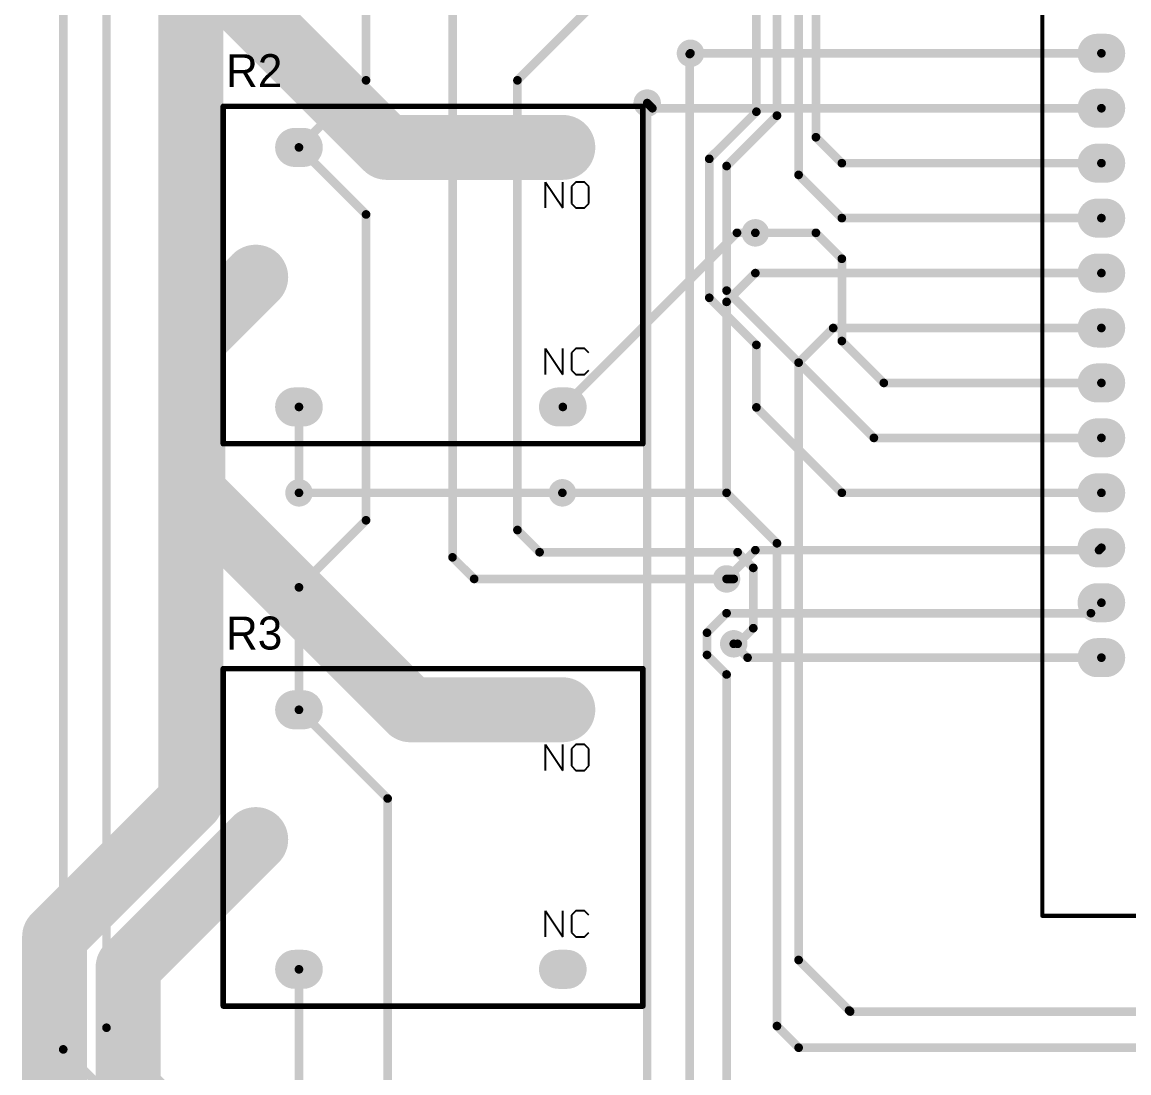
# Model space of a CAD drawing. Header units: millimetres. Extents: x 1.1 to 12.7, y 1.1 to 8.9.
# Drawn here: x 1.122 to 3.137, y 3.679 to 5.591 of the extents above; entities that cross this region are included whole.
import ezdxf

# ---------------------------------------------------------------- set-up
doc = ezdxf.new("R2010")
doc.units = ezdxf.units.MM
doc.header["$MEASUREMENT"] = 0
for name, color, linetype in [('BottomLayer', 5, 'Continuous'), ('BottomSolder', 6, 'Continuous'), ('MultiLayer', 9, 'Continuous'), ('PadHoleLayer', 156, 'Continuous'), ('TopLayer', 1, 'Continuous'), ('TopOverlay', 2, 'Continuous'), ('TopSolder', 216, 'Continuous'), ('ViaHoleLayer', 16, 'Continuous')]:
    doc.layers.add(name, color=color, linetype=linetype)

# ---------------------------------------------------------------- blocks, each defined once
blk = doc.blocks.new('RELAYARP03F_26')
at = {"layer": 'BottomLayer', "const_width": 0.063}
for points in [[(-0.2323, 0.2362), (-0.248, 0.2362)], [(0.248, 0.2362), (0.2323, 0.2362)], [(-0.311, 0), (-0.3268, 0)], [(-0.2323, -0.2362), (-0.248, -0.2362)], [(0.248, -0.2362), (0.2323, -0.2362)]]:
    blk.add_lwpolyline(points, dxfattribs=at)
at = {"layer": 'BottomLayer', "const_width": 0.0315}
for points in [[(-0.2638, 0.2362, 1), (-0.2323, 0.2362, 1)], [(-0.248, 0.2362, 1), (-0.2165, 0.2362, 1)], [(0.2165, 0.2362, 1), (0.248, 0.2362, 1)], [(0.2323, 0.2362, 1), (0.2638, 0.2362, 1)], [(-0.3425, 0, 1), (-0.311, 0, 1)], [(-0.3268, 0, 1), (-0.2953, 0, 1)], [(-0.2638, -0.2362, 1), (-0.2323, -0.2362, 1)], [(-0.248, -0.2362, 1), (-0.2165, -0.2362, 1)], [(0.2165, -0.2362, 1), (0.248, -0.2362, 1)], [(0.2323, -0.2362, 1), (0.2638, -0.2362, 1)]]:
    blk.add_lwpolyline(points, format="xyb", close=True, dxfattribs=at)
at = {"layer": 'BottomSolder', "const_width": 0.071}
for points in [[(-0.2323, 0.2362), (-0.248, 0.2362)], [(0.248, 0.2362), (0.2323, 0.2362)], [(-0.311, 0), (-0.3268, 0)], [(-0.2323, -0.2362), (-0.248, -0.2362)], [(0.248, -0.2362), (0.2323, -0.2362)]]:
    blk.add_lwpolyline(points, dxfattribs=at)
at = {"layer": 'BottomSolder', "const_width": 0.0355}
for points in [[(-0.2658, 0.2362, 1), (-0.2303, 0.2362, 1)], [(-0.25, 0.2362, 1), (-0.2145, 0.2362, 1)], [(0.2145, 0.2362, 1), (0.25, 0.2362, 1)], [(0.2303, 0.2362, 1), (0.2658, 0.2362, 1)], [(-0.3445, 0, 1), (-0.309, 0, 1)], [(-0.3288, 0, 1), (-0.2933, 0, 1)], [(-0.2658, -0.2362, 1), (-0.2303, -0.2362, 1)], [(-0.25, -0.2362, 1), (-0.2145, -0.2362, 1)], [(0.2145, -0.2362, 1), (0.25, -0.2362, 1)], [(0.2303, -0.2362, 1), (0.2658, -0.2362, 1)]]:
    blk.add_lwpolyline(points, format="xyb", close=True, dxfattribs=at)
at = {"layer": 'MultiLayer', "const_width": 0.063}
for points in [[(-0.2323, 0.2362), (-0.248, 0.2362)], [(0.248, 0.2362), (0.2323, 0.2362)], [(-0.311, 0), (-0.3268, 0)], [(-0.2323, -0.2362), (-0.248, -0.2362)], [(0.248, -0.2362), (0.2323, -0.2362)]]:
    blk.add_lwpolyline(points, dxfattribs=at)
at = {"layer": 'MultiLayer', "const_width": 0.0315}
for points in [[(-0.2638, 0.2362, 1), (-0.2323, 0.2362, 1)], [(-0.248, 0.2362, 1), (-0.2165, 0.2362, 1)], [(0.2165, 0.2362, 1), (0.248, 0.2362, 1)], [(0.2323, 0.2362, 1), (0.2638, 0.2362, 1)], [(-0.3425, 0, 1), (-0.311, 0, 1)], [(-0.3268, 0, 1), (-0.2953, 0, 1)], [(-0.2638, -0.2362, 1), (-0.2323, -0.2362, 1)], [(-0.248, -0.2362, 1), (-0.2165, -0.2362, 1)], [(0.2165, -0.2362, 1), (0.248, -0.2362, 1)], [(0.2323, -0.2362, 1), (0.2638, -0.2362, 1)]]:
    blk.add_lwpolyline(points, format="xyb", close=True, dxfattribs=at)
at = {"layer": 'PadHoleLayer', "const_width": 0.0295}
for points in [[(-0.2549, 0.2362, 1), (-0.2254, 0.2362, 1)], [(0.2254, 0.2362, 1), (0.2549, 0.2362, 1)], [(-0.3337, 0, 1), (-0.3041, 0, 1)], [(-0.2549, -0.2362, 1), (-0.2254, -0.2362, 1)], [(0.2254, -0.2362, 1), (0.2549, -0.2362, 1)]]:
    blk.add_lwpolyline(points, format="xyb", close=True, dxfattribs=at)
at = {"layer": 'TopLayer', "const_width": 0.063}
for points in [[(-0.2323, 0.2362), (-0.248, 0.2362)], [(0.248, 0.2362), (0.2323, 0.2362)], [(-0.311, 0), (-0.3268, 0)], [(-0.2323, -0.2362), (-0.248, -0.2362)], [(0.248, -0.2362), (0.2323, -0.2362)]]:
    blk.add_lwpolyline(points, dxfattribs=at)
at = {"layer": 'TopLayer', "const_width": 0.0315}
for points in [[(-0.2638, 0.2362, 1), (-0.2323, 0.2362, 1)], [(-0.248, 0.2362, 1), (-0.2165, 0.2362, 1)], [(0.2165, 0.2362, 1), (0.248, 0.2362, 1)], [(0.2323, 0.2362, 1), (0.2638, 0.2362, 1)], [(-0.3425, 0, 1), (-0.311, 0, 1)], [(-0.3268, 0, 1), (-0.2953, 0, 1)], [(-0.2638, -0.2362, 1), (-0.2323, -0.2362, 1)], [(-0.248, -0.2362, 1), (-0.2165, -0.2362, 1)], [(0.2165, -0.2362, 1), (0.248, -0.2362, 1)], [(0.2323, -0.2362, 1), (0.2638, -0.2362, 1)]]:
    blk.add_lwpolyline(points, format="xyb", close=True, dxfattribs=at)
at = {"layer": 'TopOverlay'}
for p, q in [((0.2087, 0.126), (0.2087, 0.1732)), ((0.2087, 0.1732), (0.2401, 0.126)), ((0.2401, 0.126), (0.2401, 0.1732)), ((0.2638, 0.1732), (0.2559, 0.1653)), ((0.2559, 0.1653), (0.2559, 0.1339)), ((0.2795, 0.1732), (0.2638, 0.1732)), ((0.2874, 0.1653), (0.2795, 0.1732)), ((0.2874, 0.1339), (0.2874, 0.1653)), ((0.2559, 0.1339), (0.2638, 0.126)), ((0.2638, 0.126), (0.2795, 0.126)), ((0.2795, 0.126), (0.2874, 0.1339)), ((0.2087, -0.1772), (0.2087, -0.1299)), ((0.2087, -0.1299), (0.2401, -0.1772)), ((0.2401, -0.1772), (0.2401, -0.1299)), ((0.2638, -0.1299), (0.2559, -0.1378)), ((0.2559, -0.1378), (0.2559, -0.1693)), ((0.2795, -0.1299), (0.2638, -0.1299)), ((0.2874, -0.1378), (0.2795, -0.1299)), ((0.2559, -0.1693), (0.2638, -0.1772)), ((0.2638, -0.1772), (0.2795, -0.1772)), ((0.2795, -0.1772), (0.2874, -0.1693))]:
    blk.add_line(p, q, dxfattribs=at)
at = {"layer": 'TopOverlay', "const_width": 0.01}
for points in [[(-0.378, -0.3031), (-0.378, 0.311)], [(-0.378, 0.311), (0.3858, 0.311)], [(0.3858, -0.3031), (0.3858, 0.311)], [(-0.378, -0.3031), (0.3858, -0.3031)]]:
    blk.add_lwpolyline(points, dxfattribs=at)
at = {"layer": 'TopOverlay', "const_width": 0.005}
for points in [[(-0.3805, 0.311, 1), (-0.3755, 0.311, 1)], [(-0.3805, 0.311, 1), (-0.3755, 0.311, 1)], [(0.3833, 0.311, 1), (0.3883, 0.311, 1)], [(0.3833, 0.311, 1), (0.3883, 0.311, 1)], [(-0.3805, -0.3031, 1), (-0.3755, -0.3031, 1)], [(-0.3805, -0.3031, 1), (-0.3755, -0.3031, 1)], [(0.3833, -0.3031, 1), (0.3883, -0.3031, 1)], [(0.3833, -0.3031, 1), (0.3883, -0.3031, 1)]]:
    blk.add_lwpolyline(points, format="xyb", close=True, dxfattribs=at)
at = {"layer": 'TopSolder', "const_width": 0.071}
for points in [[(-0.2323, 0.2362), (-0.248, 0.2362)], [(0.248, 0.2362), (0.2323, 0.2362)], [(-0.311, 0), (-0.3268, 0)], [(-0.2323, -0.2362), (-0.248, -0.2362)], [(0.248, -0.2362), (0.2323, -0.2362)]]:
    blk.add_lwpolyline(points, dxfattribs=at)
at = {"layer": 'TopSolder', "const_width": 0.0355}
for points in [[(-0.2658, 0.2362, 1), (-0.2303, 0.2362, 1)], [(-0.25, 0.2362, 1), (-0.2145, 0.2362, 1)], [(0.2145, 0.2362, 1), (0.25, 0.2362, 1)], [(0.2303, 0.2362, 1), (0.2658, 0.2362, 1)], [(-0.3445, 0, 1), (-0.309, 0, 1)], [(-0.3288, 0, 1), (-0.2933, 0, 1)], [(-0.2658, -0.2362, 1), (-0.2303, -0.2362, 1)], [(-0.25, -0.2362, 1), (-0.2145, -0.2362, 1)], [(0.2145, -0.2362, 1), (0.25, -0.2362, 1)], [(0.2303, -0.2362, 1), (0.2658, -0.2362, 1)]]:
    blk.add_lwpolyline(points, format="xyb", close=True, dxfattribs=at)
blk = doc.blocks.new('RELAYARP03F_27')
at = {"layer": 'BottomLayer', "const_width": 0.063}
for points in [[(-0.2323, 0.2362), (-0.248, 0.2362)], [(0.248, 0.2362), (0.2323, 0.2362)], [(-0.311, 0), (-0.3268, 0)], [(-0.2323, -0.2362), (-0.248, -0.2362)], [(0.248, -0.2362), (0.2323, -0.2362)]]:
    blk.add_lwpolyline(points, dxfattribs=at)
at = {"layer": 'BottomLayer', "const_width": 0.0315}
for points in [[(-0.2638, 0.2362, 1), (-0.2323, 0.2362, 1)], [(-0.248, 0.2362, 1), (-0.2165, 0.2362, 1)], [(0.2165, 0.2362, 1), (0.248, 0.2362, 1)], [(0.2323, 0.2362, 1), (0.2638, 0.2362, 1)], [(-0.3425, 0, 1), (-0.311, 0, 1)], [(-0.3268, 0, 1), (-0.2953, 0, 1)], [(-0.2638, -0.2362, 1), (-0.2323, -0.2362, 1)], [(-0.248, -0.2362, 1), (-0.2165, -0.2362, 1)], [(0.2165, -0.2362, 1), (0.248, -0.2362, 1)], [(0.2323, -0.2362, 1), (0.2638, -0.2362, 1)]]:
    blk.add_lwpolyline(points, format="xyb", close=True, dxfattribs=at)
at = {"layer": 'BottomSolder', "const_width": 0.071}
for points in [[(-0.2323, 0.2362), (-0.248, 0.2362)], [(0.248, 0.2362), (0.2323, 0.2362)], [(-0.311, 0), (-0.3268, 0)], [(-0.2323, -0.2362), (-0.248, -0.2362)], [(0.248, -0.2362), (0.2323, -0.2362)]]:
    blk.add_lwpolyline(points, dxfattribs=at)
at = {"layer": 'BottomSolder', "const_width": 0.0355}
for points in [[(-0.2658, 0.2362, 1), (-0.2303, 0.2362, 1)], [(-0.25, 0.2362, 1), (-0.2145, 0.2362, 1)], [(0.2145, 0.2362, 1), (0.25, 0.2362, 1)], [(0.2303, 0.2362, 1), (0.2658, 0.2362, 1)], [(-0.3445, 0, 1), (-0.309, 0, 1)], [(-0.3288, 0, 1), (-0.2933, 0, 1)], [(-0.2658, -0.2362, 1), (-0.2303, -0.2362, 1)], [(-0.25, -0.2362, 1), (-0.2145, -0.2362, 1)], [(0.2145, -0.2362, 1), (0.25, -0.2362, 1)], [(0.2303, -0.2362, 1), (0.2658, -0.2362, 1)]]:
    blk.add_lwpolyline(points, format="xyb", close=True, dxfattribs=at)
at = {"layer": 'MultiLayer', "const_width": 0.063}
for points in [[(-0.2323, 0.2362), (-0.248, 0.2362)], [(0.248, 0.2362), (0.2323, 0.2362)], [(-0.311, 0), (-0.3268, 0)], [(-0.2323, -0.2362), (-0.248, -0.2362)], [(0.248, -0.2362), (0.2323, -0.2362)]]:
    blk.add_lwpolyline(points, dxfattribs=at)
at = {"layer": 'MultiLayer', "const_width": 0.0315}
for points in [[(-0.2638, 0.2362, 1), (-0.2323, 0.2362, 1)], [(-0.248, 0.2362, 1), (-0.2165, 0.2362, 1)], [(0.2165, 0.2362, 1), (0.248, 0.2362, 1)], [(0.2323, 0.2362, 1), (0.2638, 0.2362, 1)], [(-0.3425, 0, 1), (-0.311, 0, 1)], [(-0.3268, 0, 1), (-0.2953, 0, 1)], [(-0.2638, -0.2362, 1), (-0.2323, -0.2362, 1)], [(-0.248, -0.2362, 1), (-0.2165, -0.2362, 1)], [(0.2165, -0.2362, 1), (0.248, -0.2362, 1)], [(0.2323, -0.2362, 1), (0.2638, -0.2362, 1)]]:
    blk.add_lwpolyline(points, format="xyb", close=True, dxfattribs=at)
at = {"layer": 'PadHoleLayer', "const_width": 0.0295}
for points in [[(-0.2549, 0.2362, 1), (-0.2254, 0.2362, 1)], [(0.2254, 0.2362, 1), (0.2549, 0.2362, 1)], [(-0.3337, 0, 1), (-0.3041, 0, 1)], [(-0.2549, -0.2362, 1), (-0.2254, -0.2362, 1)], [(0.2254, -0.2362, 1), (0.2549, -0.2362, 1)]]:
    blk.add_lwpolyline(points, format="xyb", close=True, dxfattribs=at)
at = {"layer": 'TopLayer', "const_width": 0.063}
for points in [[(-0.2323, 0.2362), (-0.248, 0.2362)], [(0.248, 0.2362), (0.2323, 0.2362)], [(-0.311, 0), (-0.3268, 0)], [(-0.2323, -0.2362), (-0.248, -0.2362)], [(0.248, -0.2362), (0.2323, -0.2362)]]:
    blk.add_lwpolyline(points, dxfattribs=at)
at = {"layer": 'TopLayer', "const_width": 0.0315}
for points in [[(-0.2638, 0.2362, 1), (-0.2323, 0.2362, 1)], [(-0.248, 0.2362, 1), (-0.2165, 0.2362, 1)], [(0.2165, 0.2362, 1), (0.248, 0.2362, 1)], [(0.2323, 0.2362, 1), (0.2638, 0.2362, 1)], [(-0.3425, 0, 1), (-0.311, 0, 1)], [(-0.3268, 0, 1), (-0.2953, 0, 1)], [(-0.2638, -0.2362, 1), (-0.2323, -0.2362, 1)], [(-0.248, -0.2362, 1), (-0.2165, -0.2362, 1)], [(0.2165, -0.2362, 1), (0.248, -0.2362, 1)], [(0.2323, -0.2362, 1), (0.2638, -0.2362, 1)]]:
    blk.add_lwpolyline(points, format="xyb", close=True, dxfattribs=at)
at = {"layer": 'TopOverlay'}
for p, q in [((0.2087, 0.126), (0.2087, 0.1732)), ((0.2087, 0.1732), (0.2401, 0.126)), ((0.2401, 0.126), (0.2401, 0.1732)), ((0.2638, 0.1732), (0.2559, 0.1653)), ((0.2559, 0.1653), (0.2559, 0.1339)), ((0.2795, 0.1732), (0.2638, 0.1732)), ((0.2874, 0.1653), (0.2795, 0.1732)), ((0.2874, 0.1339), (0.2874, 0.1653)), ((0.2559, 0.1339), (0.2638, 0.126)), ((0.2638, 0.126), (0.2795, 0.126)), ((0.2795, 0.126), (0.2874, 0.1339)), ((0.2087, -0.1772), (0.2087, -0.1299)), ((0.2087, -0.1299), (0.2401, -0.1772)), ((0.2401, -0.1772), (0.2401, -0.1299)), ((0.2638, -0.1299), (0.2559, -0.1378)), ((0.2559, -0.1378), (0.2559, -0.1693)), ((0.2795, -0.1299), (0.2638, -0.1299)), ((0.2874, -0.1378), (0.2795, -0.1299)), ((0.2559, -0.1693), (0.2638, -0.1772)), ((0.2638, -0.1772), (0.2795, -0.1772)), ((0.2795, -0.1772), (0.2874, -0.1693))]:
    blk.add_line(p, q, dxfattribs=at)
at = {"layer": 'TopOverlay', "const_width": 0.01}
for points in [[(-0.378, -0.3031), (-0.378, 0.311)], [(-0.378, 0.311), (0.3858, 0.311)], [(0.3858, -0.3031), (0.3858, 0.311)], [(-0.378, -0.3031), (0.3858, -0.3031)]]:
    blk.add_lwpolyline(points, dxfattribs=at)
at = {"layer": 'TopOverlay', "const_width": 0.005}
for points in [[(-0.3805, 0.311, 1), (-0.3755, 0.311, 1)], [(-0.3805, 0.311, 1), (-0.3755, 0.311, 1)], [(0.3833, 0.311, 1), (0.3883, 0.311, 1)], [(0.3833, 0.311, 1), (0.3883, 0.311, 1)], [(-0.3805, -0.3031, 1), (-0.3755, -0.3031, 1)], [(-0.3805, -0.3031, 1), (-0.3755, -0.3031, 1)], [(0.3833, -0.3031, 1), (0.3883, -0.3031, 1)], [(0.3833, -0.3031, 1), (0.3883, -0.3031, 1)]]:
    blk.add_lwpolyline(points, format="xyb", close=True, dxfattribs=at)
at = {"layer": 'TopSolder', "const_width": 0.071}
for points in [[(-0.2323, 0.2362), (-0.248, 0.2362)], [(0.248, 0.2362), (0.2323, 0.2362)], [(-0.311, 0), (-0.3268, 0)], [(-0.2323, -0.2362), (-0.248, -0.2362)], [(0.248, -0.2362), (0.2323, -0.2362)]]:
    blk.add_lwpolyline(points, dxfattribs=at)
at = {"layer": 'TopSolder', "const_width": 0.0355}
for points in [[(-0.2658, 0.2362, 1), (-0.2303, 0.2362, 1)], [(-0.25, 0.2362, 1), (-0.2145, 0.2362, 1)], [(0.2145, 0.2362, 1), (0.25, 0.2362, 1)], [(0.2303, 0.2362, 1), (0.2658, 0.2362, 1)], [(-0.3445, 0, 1), (-0.309, 0, 1)], [(-0.3288, 0, 1), (-0.2933, 0, 1)], [(-0.2658, -0.2362, 1), (-0.2303, -0.2362, 1)], [(-0.25, -0.2362, 1), (-0.2145, -0.2362, 1)], [(0.2145, -0.2362, 1), (0.25, -0.2362, 1)], [(0.2303, -0.2362, 1), (0.2658, -0.2362, 1)]]:
    blk.add_lwpolyline(points, format="xyb", close=True, dxfattribs=at)
blk = doc.blocks.new('IDC34_34')
at = {"layer": 'BottomLayer', "const_width": 0.063}
for points in [[(-0.0421, 0.3), (-0.0579, 0.3)], [(-0.0421, 0.2), (-0.0579, 0.2)], [(-0.0421, 0.1), (-0.0579, 0.1)], [(-0.0421, 0), (-0.0579, 0)], [(-0.0421, -0.1), (-0.0579, -0.1)], [(-0.0421, -0.2), (-0.0579, -0.2)], [(-0.0421, -0.3), (-0.0579, -0.3)], [(-0.0421, -0.4), (-0.0579, -0.4)], [(-0.0421, -0.5), (-0.0579, -0.5)], [(-0.0421, -0.6), (-0.0579, -0.6)], [(-0.0421, -0.7), (-0.0579, -0.7)], [(-0.0421, -0.8), (-0.0579, -0.8)]]:
    blk.add_lwpolyline(points, dxfattribs=at)
at = {"layer": 'BottomLayer', "const_width": 0.0315}
for points in [[(-0.0736, 0.3, 1), (-0.0421, 0.3, 1)], [(-0.0579, 0.3, 1), (-0.0264, 0.3, 1)], [(-0.0736, 0.2, 1), (-0.0421, 0.2, 1)], [(-0.0579, 0.2, 1), (-0.0264, 0.2, 1)], [(-0.0736, 0.1, 1), (-0.0421, 0.1, 1)], [(-0.0579, 0.1, 1), (-0.0264, 0.1, 1)], [(-0.0736, 0, 1), (-0.0421, 0, 1)], [(-0.0579, 0, 1), (-0.0264, 0, 1)], [(-0.0736, -0.1, 1), (-0.0421, -0.1, 1)], [(-0.0579, -0.1, 1), (-0.0264, -0.1, 1)], [(-0.0736, -0.2, 1), (-0.0421, -0.2, 1)], [(-0.0579, -0.2, 1), (-0.0264, -0.2, 1)], [(-0.0736, -0.3, 1), (-0.0421, -0.3, 1)], [(-0.0579, -0.3, 1), (-0.0264, -0.3, 1)], [(-0.0736, -0.4, 1), (-0.0421, -0.4, 1)], [(-0.0579, -0.4, 1), (-0.0264, -0.4, 1)], [(-0.0736, -0.5, 1), (-0.0421, -0.5, 1)], [(-0.0579, -0.5, 1), (-0.0264, -0.5, 1)], [(-0.0736, -0.6, 1), (-0.0421, -0.6, 1)], [(-0.0579, -0.6, 1), (-0.0264, -0.6, 1)], [(-0.0736, -0.7, 1), (-0.0421, -0.7, 1)], [(-0.0579, -0.7, 1), (-0.0264, -0.7, 1)], [(-0.0736, -0.8, 1), (-0.0421, -0.8, 1)], [(-0.0579, -0.8, 1), (-0.0264, -0.8, 1)]]:
    blk.add_lwpolyline(points, format="xyb", close=True, dxfattribs=at)
at = {"layer": 'BottomSolder', "const_width": 0.071}
for points in [[(-0.0421, 0.3), (-0.0579, 0.3)], [(-0.0421, 0.2), (-0.0579, 0.2)], [(-0.0421, 0.1), (-0.0579, 0.1)], [(-0.0421, 0), (-0.0579, 0)], [(-0.0421, -0.1), (-0.0579, -0.1)], [(-0.0421, -0.2), (-0.0579, -0.2)], [(-0.0421, -0.3), (-0.0579, -0.3)], [(-0.0421, -0.4), (-0.0579, -0.4)], [(-0.0421, -0.5), (-0.0579, -0.5)], [(-0.0421, -0.6), (-0.0579, -0.6)], [(-0.0421, -0.7), (-0.0579, -0.7)], [(-0.0421, -0.8), (-0.0579, -0.8)]]:
    blk.add_lwpolyline(points, dxfattribs=at)
at = {"layer": 'BottomSolder', "const_width": 0.0355}
for points in [[(-0.0756, 0.3, 1), (-0.0401, 0.3, 1)], [(-0.0599, 0.3, 1), (-0.0244, 0.3, 1)], [(-0.0756, 0.2, 1), (-0.0401, 0.2, 1)], [(-0.0599, 0.2, 1), (-0.0244, 0.2, 1)], [(-0.0756, 0.1, 1), (-0.0401, 0.1, 1)], [(-0.0599, 0.1, 1), (-0.0244, 0.1, 1)], [(-0.0756, 0, 1), (-0.0401, 0, 1)], [(-0.0599, 0, 1), (-0.0244, 0, 1)], [(-0.0756, -0.1, 1), (-0.0401, -0.1, 1)], [(-0.0599, -0.1, 1), (-0.0244, -0.1, 1)], [(-0.0756, -0.2, 1), (-0.0401, -0.2, 1)], [(-0.0599, -0.2, 1), (-0.0244, -0.2, 1)], [(-0.0756, -0.3, 1), (-0.0401, -0.3, 1)], [(-0.0599, -0.3, 1), (-0.0244, -0.3, 1)], [(-0.0756, -0.4, 1), (-0.0401, -0.4, 1)], [(-0.0599, -0.4, 1), (-0.0244, -0.4, 1)], [(-0.0756, -0.5, 1), (-0.0401, -0.5, 1)], [(-0.0599, -0.5, 1), (-0.0244, -0.5, 1)], [(-0.0756, -0.6, 1), (-0.0401, -0.6, 1)], [(-0.0599, -0.6, 1), (-0.0244, -0.6, 1)], [(-0.0756, -0.7, 1), (-0.0401, -0.7, 1)], [(-0.0599, -0.7, 1), (-0.0244, -0.7, 1)], [(-0.0756, -0.8, 1), (-0.0401, -0.8, 1)], [(-0.0599, -0.8, 1), (-0.0244, -0.8, 1)]]:
    blk.add_lwpolyline(points, format="xyb", close=True, dxfattribs=at)
at = {"layer": 'MultiLayer', "const_width": 0.063}
for points in [[(-0.0421, 0.3), (-0.0579, 0.3)], [(-0.0421, 0.2), (-0.0579, 0.2)], [(-0.0421, 0.1), (-0.0579, 0.1)], [(-0.0421, 0), (-0.0579, 0)], [(-0.0421, -0.1), (-0.0579, -0.1)], [(-0.0421, -0.2), (-0.0579, -0.2)], [(-0.0421, -0.3), (-0.0579, -0.3)], [(-0.0421, -0.4), (-0.0579, -0.4)], [(-0.0421, -0.5), (-0.0579, -0.5)], [(-0.0421, -0.6), (-0.0579, -0.6)], [(-0.0421, -0.7), (-0.0579, -0.7)], [(-0.0421, -0.8), (-0.0579, -0.8)]]:
    blk.add_lwpolyline(points, dxfattribs=at)
at = {"layer": 'MultiLayer', "const_width": 0.0315}
for points in [[(-0.0736, 0.3, 1), (-0.0421, 0.3, 1)], [(-0.0579, 0.3, 1), (-0.0264, 0.3, 1)], [(-0.0736, 0.2, 1), (-0.0421, 0.2, 1)], [(-0.0579, 0.2, 1), (-0.0264, 0.2, 1)], [(-0.0736, 0.1, 1), (-0.0421, 0.1, 1)], [(-0.0579, 0.1, 1), (-0.0264, 0.1, 1)], [(-0.0736, 0, 1), (-0.0421, 0, 1)], [(-0.0579, 0, 1), (-0.0264, 0, 1)], [(-0.0736, -0.1, 1), (-0.0421, -0.1, 1)], [(-0.0579, -0.1, 1), (-0.0264, -0.1, 1)], [(-0.0736, -0.2, 1), (-0.0421, -0.2, 1)], [(-0.0579, -0.2, 1), (-0.0264, -0.2, 1)], [(-0.0736, -0.3, 1), (-0.0421, -0.3, 1)], [(-0.0579, -0.3, 1), (-0.0264, -0.3, 1)], [(-0.0736, -0.4, 1), (-0.0421, -0.4, 1)], [(-0.0579, -0.4, 1), (-0.0264, -0.4, 1)], [(-0.0736, -0.5, 1), (-0.0421, -0.5, 1)], [(-0.0579, -0.5, 1), (-0.0264, -0.5, 1)], [(-0.0736, -0.6, 1), (-0.0421, -0.6, 1)], [(-0.0579, -0.6, 1), (-0.0264, -0.6, 1)], [(-0.0736, -0.7, 1), (-0.0421, -0.7, 1)], [(-0.0579, -0.7, 1), (-0.0264, -0.7, 1)], [(-0.0736, -0.8, 1), (-0.0421, -0.8, 1)], [(-0.0579, -0.8, 1), (-0.0264, -0.8, 1)]]:
    blk.add_lwpolyline(points, format="xyb", close=True, dxfattribs=at)
at = {"layer": 'PadHoleLayer', "const_width": 0.0138}
for points in [[(-0.0569, 0.3, 1), (-0.0431, 0.3, 1)], [(-0.0569, 0.2, 1), (-0.0431, 0.2, 1)], [(-0.0569, 0.1, 1), (-0.0431, 0.1, 1)], [(-0.0569, 0, 1), (-0.0431, 0, 1)], [(-0.0569, -0.1, 1), (-0.0431, -0.1, 1)], [(-0.0569, -0.2, 1), (-0.0431, -0.2, 1)], [(-0.0569, -0.3, 1), (-0.0431, -0.3, 1)], [(-0.0569, -0.4, 1), (-0.0431, -0.4, 1)], [(-0.0569, -0.5, 1), (-0.0431, -0.5, 1)], [(-0.0569, -0.6, 1), (-0.0431, -0.6, 1)], [(-0.0569, -0.7, 1), (-0.0431, -0.7, 1)], [(-0.0569, -0.8, 1), (-0.0431, -0.8, 1)]]:
    blk.add_lwpolyline(points, format="xyb", close=True, dxfattribs=at)
at = {"layer": 'TopLayer', "const_width": 0.063}
for points in [[(-0.0421, 0.3), (-0.0579, 0.3)], [(-0.0421, 0.2), (-0.0579, 0.2)], [(-0.0421, 0.1), (-0.0579, 0.1)], [(-0.0421, 0), (-0.0579, 0)], [(-0.0421, -0.1), (-0.0579, -0.1)], [(-0.0421, -0.2), (-0.0579, -0.2)], [(-0.0421, -0.3), (-0.0579, -0.3)], [(-0.0421, -0.4), (-0.0579, -0.4)], [(-0.0421, -0.5), (-0.0579, -0.5)], [(-0.0421, -0.6), (-0.0579, -0.6)], [(-0.0421, -0.7), (-0.0579, -0.7)], [(-0.0421, -0.8), (-0.0579, -0.8)]]:
    blk.add_lwpolyline(points, dxfattribs=at)
at = {"layer": 'TopLayer', "const_width": 0.0315}
for points in [[(-0.0736, 0.3, 1), (-0.0421, 0.3, 1)], [(-0.0579, 0.3, 1), (-0.0264, 0.3, 1)], [(-0.0736, 0.2, 1), (-0.0421, 0.2, 1)], [(-0.0579, 0.2, 1), (-0.0264, 0.2, 1)], [(-0.0736, 0.1, 1), (-0.0421, 0.1, 1)], [(-0.0579, 0.1, 1), (-0.0264, 0.1, 1)], [(-0.0736, 0, 1), (-0.0421, 0, 1)], [(-0.0579, 0, 1), (-0.0264, 0, 1)], [(-0.0736, -0.1, 1), (-0.0421, -0.1, 1)], [(-0.0579, -0.1, 1), (-0.0264, -0.1, 1)], [(-0.0736, -0.2, 1), (-0.0421, -0.2, 1)], [(-0.0579, -0.2, 1), (-0.0264, -0.2, 1)], [(-0.0736, -0.3, 1), (-0.0421, -0.3, 1)], [(-0.0579, -0.3, 1), (-0.0264, -0.3, 1)], [(-0.0736, -0.4, 1), (-0.0421, -0.4, 1)], [(-0.0579, -0.4, 1), (-0.0264, -0.4, 1)], [(-0.0736, -0.5, 1), (-0.0421, -0.5, 1)], [(-0.0579, -0.5, 1), (-0.0264, -0.5, 1)], [(-0.0736, -0.6, 1), (-0.0421, -0.6, 1)], [(-0.0579, -0.6, 1), (-0.0264, -0.6, 1)], [(-0.0736, -0.7, 1), (-0.0421, -0.7, 1)], [(-0.0579, -0.7, 1), (-0.0264, -0.7, 1)], [(-0.0736, -0.8, 1), (-0.0421, -0.8, 1)], [(-0.0579, -0.8, 1), (-0.0264, -0.8, 1)]]:
    blk.add_lwpolyline(points, format="xyb", close=True, dxfattribs=at)
at = {"layer": 'TopOverlay', "const_width": 0.00787}
for points in [[(-0.1575, 1.2697), (-0.1575, -1.2697)], [(-0.1575, -1.2697), (0.1772, -1.2697)]]:
    blk.add_lwpolyline(points, dxfattribs=at)
at = {"layer": 'TopOverlay', "const_width": 0.00394}
blk.add_lwpolyline([(-0.1594, -1.2697, 1), (-0.1555, -1.2697, 1)], format="xyb", close=True, dxfattribs=at)
blk.add_lwpolyline([(-0.1594, -1.2697, 1), (-0.1555, -1.2697, 1)], format="xyb", close=True, dxfattribs=at)
at = {"layer": 'TopSolder', "const_width": 0.071}
for points in [[(-0.0421, 0.3), (-0.0579, 0.3)], [(-0.0421, 0.2), (-0.0579, 0.2)], [(-0.0421, 0.1), (-0.0579, 0.1)], [(-0.0421, 0), (-0.0579, 0)], [(-0.0421, -0.1), (-0.0579, -0.1)], [(-0.0421, -0.2), (-0.0579, -0.2)], [(-0.0421, -0.3), (-0.0579, -0.3)], [(-0.0421, -0.4), (-0.0579, -0.4)], [(-0.0421, -0.5), (-0.0579, -0.5)], [(-0.0421, -0.6), (-0.0579, -0.6)], [(-0.0421, -0.7), (-0.0579, -0.7)], [(-0.0421, -0.8), (-0.0579, -0.8)]]:
    blk.add_lwpolyline(points, dxfattribs=at)
at = {"layer": 'TopSolder', "const_width": 0.0355}
for points in [[(-0.0756, 0.3, 1), (-0.0401, 0.3, 1)], [(-0.0599, 0.3, 1), (-0.0244, 0.3, 1)], [(-0.0756, 0.2, 1), (-0.0401, 0.2, 1)], [(-0.0599, 0.2, 1), (-0.0244, 0.2, 1)], [(-0.0756, 0.1, 1), (-0.0401, 0.1, 1)], [(-0.0599, 0.1, 1), (-0.0244, 0.1, 1)], [(-0.0756, 0, 1), (-0.0401, 0, 1)], [(-0.0599, 0, 1), (-0.0244, 0, 1)], [(-0.0756, -0.1, 1), (-0.0401, -0.1, 1)], [(-0.0599, -0.1, 1), (-0.0244, -0.1, 1)], [(-0.0756, -0.2, 1), (-0.0401, -0.2, 1)], [(-0.0599, -0.2, 1), (-0.0244, -0.2, 1)], [(-0.0756, -0.3, 1), (-0.0401, -0.3, 1)], [(-0.0599, -0.3, 1), (-0.0244, -0.3, 1)], [(-0.0756, -0.4, 1), (-0.0401, -0.4, 1)], [(-0.0599, -0.4, 1), (-0.0244, -0.4, 1)], [(-0.0756, -0.5, 1), (-0.0401, -0.5, 1)], [(-0.0599, -0.5, 1), (-0.0244, -0.5, 1)], [(-0.0756, -0.6, 1), (-0.0401, -0.6, 1)], [(-0.0599, -0.6, 1), (-0.0244, -0.6, 1)], [(-0.0756, -0.7, 1), (-0.0401, -0.7, 1)], [(-0.0599, -0.7, 1), (-0.0244, -0.7, 1)], [(-0.0756, -0.8, 1), (-0.0401, -0.8, 1)], [(-0.0599, -0.8, 1), (-0.0244, -0.8, 1)]]:
    blk.add_lwpolyline(points, format="xyb", close=True, dxfattribs=at)

msp = doc.modelspace()

# ---------------------------------------------------------------- linework, layer by layer
at = {"layer": 'BottomLayer'}
for points, const_width in [([(1.4291, 4.1745), (1.4291, 8.5147)], 0.1181), ([(1.9055, 4.617), (1.9055, 6.5777)], 0.0157), ([(1.748, 5.4852), (1.748, 6.2647)], 0.0157), ([(2.0236, 5.4852), (2.1728, 5.6344)], 0.0157), ([(2.3386, 5.5344), (3.0866, 5.5344)], 0.0157), ([(1.626, 5.3631), (1.748, 5.4852)], 0.0157), ([(2.0236, 4.6667), (2.0236, 5.4852)], 0.0157), ([(2.2598, 5.4438), (2.2693, 5.4344)], 0.0157), ([(2.2693, 5.4344), (3.0866, 5.4344)], 0.0157), ([(1.626, 5.3631), (1.748, 5.2411)], 0.0157), ([(1.748, 4.6844), (1.748, 5.2411)], 0.0157), ([(2.1063, 4.8907), (2.4232, 5.2076)], 0.0157), ([(2.4232, 5.2076), (2.4567, 5.2076)], 0.0157), ([(2.4043, 5.082), (2.4567, 5.1344)], 0.0157), ([(2.4567, 5.1344), (3.0866, 5.1344)], 0.0157), ([(2.4043, 4.7344), (2.4043, 5.082)], 0.0157), ([(2.5354, 4.9714), (2.5984, 5.0344)], 0.0157), ([(2.5984, 5.0344), (3.0866, 5.0344)], 0.0157), ([(2.5354, 3.8841), (2.5354, 4.9714)], 0.0157), ([(1.626, 4.7344), (1.626, 4.8907)], 0.0157), ([(2.1055, 4.7344), (2.4043, 4.7344)], 0.0157), ([(2.4043, 4.7344), (2.4961, 4.6426)], 0.0157), ([(1.626, 4.5623), (1.748, 4.6844)], 0.0157), ([(2.0236, 4.6667), (2.064, 4.6263)], 0.0157), ([(2.064, 4.6263), (2.4245, 4.6263)], 0.0157), ([(2.4245, 4.6263), (2.4529, 4.5978)], 0.0157), ([(2.4961, 3.7639), (2.4961, 4.6426)], 0.0157), ([(1.9055, 4.617), (1.9449, 4.5777)], 0.0157), ([(2.4529, 4.488), (2.4529, 4.5978)], 0.0157), ([(1.9449, 4.5777), (2.4043, 4.5777)], 0.0157), ([(2.4043, 4.5777), (2.4173, 4.5777)], 0.0157), ([(1.626, 4.3395), (1.626, 4.5623)], 0.0157), ([(2.4245, 4.4596), (2.4529, 4.488)], 0.0157), ([(1.626, 4.3395), (1.7874, 4.1781)], 0.0157), ([(1.1811, 3.9264), (1.4291, 4.1745)], 0.1181), ([(1.7874, 3.2785), (1.7874, 4.1781)], 0.0157), ([(1.315, 3.871), (1.5472, 4.1033)], 0.1181), ([(1.1811, 2.1955), (1.1811, 3.9264)], 0.1181), ([(1.315, 2.373), (1.315, 3.871)], 0.1181), ([(2.5354, 3.8841), (2.6293, 3.7903)], 0.0157), ([(1.626, 3.6328), (1.626, 3.8671)], 0.0157), ([(2.6273, 3.7922), (2.6293, 3.7903)], 0.0157), ([(2.6293, 3.7903), (3.7559, 3.7903)], 0.0157), ([(2.4961, 3.7639), (2.5354, 3.7245)], 0.0157), ([(2.5354, 3.7245), (3.4673, 3.7245)], 0.0157)]:
    msp.add_lwpolyline(points, dxfattribs=dict(at, const_width=const_width))
for points, const_width in [([(2.3261, 5.5344, 1), (2.3511, 5.5344, 1)], 0.025), ([(2.3346, 5.5344, 1), (2.3425, 5.5344, 1)], 0.00787), ([(3.0827, 5.5344, 1), (3.0906, 5.5344, 1)], 0.00787), ([(1.7441, 5.4852, 1), (1.752, 5.4852, 1)], 0.00787), ([(1.7441, 5.4852, 1), (1.752, 5.4852, 1)], 0.00787), ([(2.0197, 5.4852, 1), (2.0276, 5.4852, 1)], 0.00787), ([(2.0197, 5.4852, 1), (2.0276, 5.4852, 1)], 0.00787), ([(2.2473, 5.4438, 1), (2.2723, 5.4438, 1)], 0.025), ([(2.2559, 5.4438, 1), (2.2638, 5.4438, 1)], 0.00787), ([(2.2654, 5.4344, 1), (2.2732, 5.4344, 1)], 0.00787), ([(2.2654, 5.4344, 1), (2.2732, 5.4344, 1)], 0.00787), ([(3.0827, 5.4344, 1), (3.0906, 5.4344, 1)], 0.00787), ([(1.622, 5.3631, 1), (1.6299, 5.3631, 1)], 0.00787), ([(1.622, 5.3631, 1), (1.6299, 5.3631, 1)], 0.00787), ([(1.7441, 5.2411, 1), (1.752, 5.2411, 1)], 0.00787), ([(1.7441, 5.2411, 1), (1.752, 5.2411, 1)], 0.00787), ([(2.4442, 5.2076, 1), (2.4692, 5.2076, 1)], 0.025), ([(2.4193, 5.2076, 1), (2.4272, 5.2076, 1)], 0.00787), ([(2.4193, 5.2076, 1), (2.4272, 5.2076, 1)], 0.00787), ([(2.4528, 5.2076, 1), (2.4606, 5.2076, 1)], 0.00787), ([(2.4528, 5.1344, 1), (2.4606, 5.1344, 1)], 0.00787), ([(2.4528, 5.1344, 1), (2.4606, 5.1344, 1)], 0.00787), ([(3.0827, 5.1344, 1), (3.0906, 5.1344, 1)], 0.00787), ([(2.4004, 5.082, 1), (2.4083, 5.082, 1)], 0.00787), ([(2.4004, 5.082, 1), (2.4083, 5.082, 1)], 0.00787), ([(2.5945, 5.0344, 1), (2.6024, 5.0344, 1)], 0.00787), ([(2.5945, 5.0344, 1), (2.6024, 5.0344, 1)], 0.00787), ([(3.0827, 5.0344, 1), (3.0906, 5.0344, 1)], 0.00787), ([(2.5315, 4.9714, 1), (2.5394, 4.9714, 1)], 0.00787), ([(2.5315, 4.9714, 1), (2.5394, 4.9714, 1)], 0.00787), ([(1.622, 4.8907, 1), (1.6299, 4.8907, 1)], 0.00787), ([(2.1024, 4.8907, 1), (2.1102, 4.8907, 1)], 0.00787), ([(1.6135, 4.7344, 1), (1.6385, 4.7344, 1)], 0.025), ([(2.093, 4.7344, 1), (2.118, 4.7344, 1)], 0.025), ([(1.622, 4.7344, 1), (1.6299, 4.7344, 1)], 0.00787), ([(2.1016, 4.7344, 1), (2.1094, 4.7344, 1)], 0.00787), ([(2.4004, 4.7344, 1), (2.4083, 4.7344, 1)], 0.00787), ([(2.4004, 4.7344, 1), (2.4083, 4.7344, 1)], 0.00787), ([(2.4004, 4.7344, 1), (2.4083, 4.7344, 1)], 0.00787), ([(1.7441, 4.6844, 1), (1.752, 4.6844, 1)], 0.00787), ([(1.7441, 4.6844, 1), (1.752, 4.6844, 1)], 0.00787), ([(2.0197, 4.6667, 1), (2.0276, 4.6667, 1)], 0.00787), ([(2.0197, 4.6667, 1), (2.0276, 4.6667, 1)], 0.00787), ([(2.06, 4.6263, 1), (2.0679, 4.6263, 1)], 0.00787), ([(2.06, 4.6263, 1), (2.0679, 4.6263, 1)], 0.00787), ([(2.4205, 4.6263, 1), (2.4284, 4.6263, 1)], 0.00787), ([(2.4205, 4.6263, 1), (2.4284, 4.6263, 1)], 0.00787), ([(2.4921, 4.6426, 1), (2.5, 4.6426, 1)], 0.00787), ([(2.4921, 4.6426, 1), (2.5, 4.6426, 1)], 0.00787), ([(1.9016, 4.617, 1), (1.9094, 4.617, 1)], 0.00787), ([(1.9016, 4.617, 1), (1.9094, 4.617, 1)], 0.00787), ([(2.3918, 4.5777, 1), (2.4168, 4.5777, 1)], 0.025), ([(2.449, 4.5978, 1), (2.4569, 4.5978, 1)], 0.00787), ([(2.449, 4.5978, 1), (2.4569, 4.5978, 1)], 0.00787), ([(1.9409, 4.5777, 1), (1.9488, 4.5777, 1)], 0.00787), ([(1.9409, 4.5777, 1), (1.9488, 4.5777, 1)], 0.00787), ([(2.4004, 4.5777, 1), (2.4083, 4.5777, 1)], 0.00787), ([(2.4004, 4.5777, 1), (2.4083, 4.5777, 1)], 0.00787), ([(2.4134, 4.5777, 1), (2.4213, 4.5777, 1)], 0.00787), ([(1.622, 4.5623, 1), (1.6299, 4.5623, 1)], 0.00787), ([(1.622, 4.5623, 1), (1.6299, 4.5623, 1)], 0.00787), ([(2.449, 4.488, 1), (2.4569, 4.488, 1)], 0.00787), ([(2.449, 4.488, 1), (2.4569, 4.488, 1)], 0.00787), ([(2.4048, 4.4596, 1), (2.4298, 4.4596, 1)], 0.025), ([(2.4205, 4.4596, 1), (2.4284, 4.4596, 1)], 0.00787), ([(1.622, 4.3395, 1), (1.6299, 4.3395, 1)], 0.00787), ([(1.622, 4.3395, 1), (1.6299, 4.3395, 1)], 0.00787), ([(1.3996, 4.1745, 1), (1.4587, 4.1745, 1)], 0.0591), ([(1.3996, 4.1745, 1), (1.4587, 4.1745, 1)], 0.0591), ([(1.7835, 4.1781, 1), (1.7913, 4.1781, 1)], 0.00787), ([(1.7835, 4.1781, 1), (1.7913, 4.1781, 1)], 0.00787), ([(1.5177, 4.1033, 1), (1.5768, 4.1033, 1)], 0.0591), ([(1.1516, 3.9264, 1), (1.2106, 3.9264, 1)], 0.0591), ([(1.1516, 3.9264, 1), (1.2106, 3.9264, 1)], 0.0591), ([(1.2854, 3.871, 1), (1.3445, 3.871, 1)], 0.0591), ([(1.2854, 3.871, 1), (1.3445, 3.871, 1)], 0.0591), ([(2.5315, 3.8841, 1), (2.5394, 3.8841, 1)], 0.00787), ([(2.5315, 3.8841, 1), (2.5394, 3.8841, 1)], 0.00787), ([(1.622, 3.8671, 1), (1.6299, 3.8671, 1)], 0.00787), ([(2.6234, 3.7922, 1), (2.6312, 3.7922, 1)], 0.00787), ([(2.6253, 3.7903, 1), (2.6332, 3.7903, 1)], 0.00787), ([(2.6253, 3.7903, 1), (2.6332, 3.7903, 1)], 0.00787), ([(2.6253, 3.7903, 1), (2.6332, 3.7903, 1)], 0.00787), ([(2.4921, 3.7639, 1), (2.5, 3.7639, 1)], 0.00787), ([(2.4921, 3.7639, 1), (2.5, 3.7639, 1)], 0.00787), ([(2.5315, 3.7245, 1), (2.5394, 3.7245, 1)], 0.00787), ([(2.5315, 3.7245, 1), (2.5394, 3.7245, 1)], 0.00787)]:
    msp.add_lwpolyline(points, format="xyb", close=True, dxfattribs=dict(at, const_width=const_width))
at = {"layer": 'MultiLayer', "const_width": 0.025}
for points in [[(2.3261, 5.5344, 1), (2.3511, 5.5344, 1)], [(2.2473, 5.4438, 1), (2.2723, 5.4438, 1)], [(2.4442, 5.2076, 1), (2.4692, 5.2076, 1)], [(1.6135, 4.7344, 1), (1.6385, 4.7344, 1)], [(2.093, 4.7344, 1), (2.118, 4.7344, 1)], [(2.3918, 4.5777, 1), (2.4168, 4.5777, 1)], [(2.4048, 4.4596, 1), (2.4298, 4.4596, 1)]]:
    msp.add_lwpolyline(points, format="xyb", close=True, dxfattribs=at)
at = {"layer": 'TopLayer'}
for points, const_width in [([(1.1969, 3.7214), (1.1969, 8.558)], 0.0157), ([(1.2756, 3.7608), (1.2756, 7.3336)], 0.0157), ([(2.5354, 5.3131), (2.5354, 7.2923)], 0.0157), ([(2.5669, 5.3816), (2.5669, 7.2792)], 0.0157), ([(2.4961, 5.421), (2.4961, 5.8769)], 0.0157), ([(1.4331, 5.7155), (1.7854, 5.3631)], 0.1181), ([(2.4587, 5.4281), (2.4587, 5.6651)], 0.0157), ([(2.3372, 5.533), (2.3386, 5.5344)], 0.0157), ([(2.3372, 3.398), (2.3372, 5.533)], 0.0157), ([(2.2598, 3.3926), (2.2598, 5.4438)], 0.0157), ([(1.7854, 5.3631), (2.1063, 5.3631)], 0.1181), ([(2.3728, 5.3423), (2.4587, 5.4281)], 0.0157), ([(2.4043, 5.3292), (2.4961, 5.421)], 0.0157), ([(2.5669, 5.3816), (2.6142, 5.3344)], 0.0157), ([(2.3728, 5.0894), (2.3728, 5.3423)], 0.0157), ([(2.6142, 5.3344), (3.0866, 5.3344)], 0.0157), ([(2.4043, 5.1025), (2.4043, 5.3292)], 0.0157), ([(2.5354, 5.3131), (2.6142, 5.2344)], 0.0157), ([(2.6142, 5.2344), (3.0866, 5.2344)], 0.0157), ([(2.4567, 5.2076), (2.5669, 5.2076)], 0.0157), ([(2.5669, 5.2076), (2.6142, 5.1604)], 0.0157), ([(1.4331, 5.0127), (1.5472, 5.1269)], 0.1181), ([(2.6142, 5.0107), (2.6142, 5.1604)], 0.0157), ([(2.3728, 5.0894), (2.4587, 5.0036)], 0.0157), ([(2.4043, 5.1025), (2.6724, 4.8344)], 0.0157), ([(1.4331, 4.7352), (1.4331, 5.0127)], 0.1181), ([(2.6142, 5.0107), (2.6906, 4.9344)], 0.0157), ([(2.4587, 4.8899), (2.4587, 5.0036)], 0.0157), ([(2.6906, 4.9344), (3.0866, 4.9344)], 0.0157), ([(2.4587, 4.8899), (2.6142, 4.7344)], 0.0157), ([(2.6724, 4.8344), (3.0866, 4.8344)], 0.0157), ([(1.4331, 4.7352), (1.8287, 4.3395)], 0.1181), ([(1.626, 4.7344), (2.1055, 4.7344)], 0.0157), ([(2.6142, 4.7344), (3.0866, 4.7344)], 0.0157), ([(2.4043, 4.5777), (2.4567, 4.63)], 0.0157), ([(2.4567, 4.63), (3.0823, 4.63)], 0.0157), ([(3.0823, 4.63), (3.0866, 4.6344)], 0.0157), ([(3.0676, 4.5153), (3.0866, 4.5344)], 0.0157), ([(2.3687, 4.4797), (2.4043, 4.5153)], 0.0157), ([(2.4043, 4.5153), (3.0676, 4.5153)], 0.0157), ([(2.3687, 4.4394), (2.3687, 4.4797)], 0.0157), ([(2.4173, 4.4596), (2.4425, 4.4344)], 0.0157), ([(2.3687, 4.4394), (2.4043, 4.4038)], 0.0157), ([(2.4425, 4.4344), (3.0866, 4.4344)], 0.0157), ([(1.8287, 4.3395), (2.1063, 4.3395)], 0.1181), ([(2.4043, 3.5147), (2.4043, 4.4038)], 0.0157), ([(1.2756, 3.7608), (1.4036, 3.6328)], 0.0157), ([(1.1969, 3.7214), (1.4036, 3.5147)], 0.0157)]:
    msp.add_lwpolyline(points, dxfattribs=dict(at, const_width=const_width))
for points, const_width in [([(2.3261, 5.5344, 1), (2.3511, 5.5344, 1)], 0.025), ([(2.3333, 5.533, 1), (2.3411, 5.533, 1)], 0.00787), ([(2.3333, 5.533, 1), (2.3411, 5.533, 1)], 0.00787), ([(2.3346, 5.5344, 1), (2.3425, 5.5344, 1)], 0.00787), ([(2.2473, 5.4438, 1), (2.2723, 5.4438, 1)], 0.025), ([(2.2559, 5.4438, 1), (2.2638, 5.4438, 1)], 0.00787), ([(1.7559, 5.3631, 1), (1.815, 5.3631, 1)], 0.0591), ([(1.7559, 5.3631, 1), (1.815, 5.3631, 1)], 0.0591), ([(2.0768, 5.3631, 1), (2.1358, 5.3631, 1)], 0.0591), ([(2.4547, 5.4281, 1), (2.4626, 5.4281, 1)], 0.00787), ([(2.4547, 5.4281, 1), (2.4626, 5.4281, 1)], 0.00787), ([(2.4921, 5.421, 1), (2.5, 5.421, 1)], 0.00787), ([(2.4921, 5.421, 1), (2.5, 5.421, 1)], 0.00787), ([(2.563, 5.3816, 1), (2.5709, 5.3816, 1)], 0.00787), ([(2.563, 5.3816, 1), (2.5709, 5.3816, 1)], 0.00787), ([(2.3689, 5.3423, 1), (2.3768, 5.3423, 1)], 0.00787), ([(2.3689, 5.3423, 1), (2.3768, 5.3423, 1)], 0.00787), ([(2.6102, 5.3344, 1), (2.6181, 5.3344, 1)], 0.00787), ([(2.6102, 5.3344, 1), (2.6181, 5.3344, 1)], 0.00787), ([(3.0827, 5.3344, 1), (3.0906, 5.3344, 1)], 0.00787), ([(2.4004, 5.3292, 1), (2.4083, 5.3292, 1)], 0.00787), ([(2.4004, 5.3292, 1), (2.4083, 5.3292, 1)], 0.00787), ([(2.5315, 5.3131, 1), (2.5394, 5.3131, 1)], 0.00787), ([(2.5315, 5.3131, 1), (2.5394, 5.3131, 1)], 0.00787), ([(2.6102, 5.2344, 1), (2.6181, 5.2344, 1)], 0.00787), ([(2.6102, 5.2344, 1), (2.6181, 5.2344, 1)], 0.00787), ([(3.0827, 5.2344, 1), (3.0906, 5.2344, 1)], 0.00787), ([(2.4442, 5.2076, 1), (2.4692, 5.2076, 1)], 0.025), ([(2.4528, 5.2076, 1), (2.4606, 5.2076, 1)], 0.00787), ([(2.563, 5.2076, 1), (2.5709, 5.2076, 1)], 0.00787), ([(2.563, 5.2076, 1), (2.5709, 5.2076, 1)], 0.00787), ([(1.5177, 5.1269, 1), (1.5768, 5.1269, 1)], 0.0591), ([(2.6102, 5.1604, 1), (2.6181, 5.1604, 1)], 0.00787), ([(2.6102, 5.1604, 1), (2.6181, 5.1604, 1)], 0.00787), ([(2.3689, 5.0894, 1), (2.3768, 5.0894, 1)], 0.00787), ([(2.3689, 5.0894, 1), (2.3768, 5.0894, 1)], 0.00787), ([(2.4004, 5.1025, 1), (2.4083, 5.1025, 1)], 0.00787), ([(2.4004, 5.1025, 1), (2.4083, 5.1025, 1)], 0.00787), ([(1.4035, 5.0127, 1), (1.4626, 5.0127, 1)], 0.0591), ([(1.4035, 5.0127, 1), (1.4626, 5.0127, 1)], 0.0591), ([(2.6102, 5.0107, 1), (2.6181, 5.0107, 1)], 0.00787), ([(2.6102, 5.0107, 1), (2.6181, 5.0107, 1)], 0.00787), ([(2.4547, 5.0036, 1), (2.4626, 5.0036, 1)], 0.00787), ([(2.4547, 5.0036, 1), (2.4626, 5.0036, 1)], 0.00787), ([(2.6866, 4.9344, 1), (2.6945, 4.9344, 1)], 0.00787), ([(2.6866, 4.9344, 1), (2.6945, 4.9344, 1)], 0.00787), ([(3.0827, 4.9344, 1), (3.0906, 4.9344, 1)], 0.00787), ([(2.4547, 4.8899, 1), (2.4626, 4.8899, 1)], 0.00787), ([(2.4547, 4.8899, 1), (2.4626, 4.8899, 1)], 0.00787), ([(2.6685, 4.8344, 1), (2.6764, 4.8344, 1)], 0.00787), ([(2.6685, 4.8344, 1), (2.6764, 4.8344, 1)], 0.00787), ([(3.0827, 4.8344, 1), (3.0906, 4.8344, 1)], 0.00787), ([(1.4035, 4.7352, 1), (1.4626, 4.7352, 1)], 0.0591), ([(1.4035, 4.7352, 1), (1.4626, 4.7352, 1)], 0.0591), ([(1.6135, 4.7344, 1), (1.6385, 4.7344, 1)], 0.025), ([(2.093, 4.7344, 1), (2.118, 4.7344, 1)], 0.025), ([(1.622, 4.7344, 1), (1.6299, 4.7344, 1)], 0.00787), ([(2.1016, 4.7344, 1), (2.1094, 4.7344, 1)], 0.00787), ([(2.6102, 4.7344, 1), (2.6181, 4.7344, 1)], 0.00787), ([(2.6102, 4.7344, 1), (2.6181, 4.7344, 1)], 0.00787), ([(3.0827, 4.7344, 1), (3.0906, 4.7344, 1)], 0.00787), ([(2.4528, 4.63, 1), (2.4606, 4.63, 1)], 0.00787), ([(2.4528, 4.63, 1), (2.4606, 4.63, 1)], 0.00787), ([(3.0784, 4.63, 1), (3.0862, 4.63, 1)], 0.00787), ([(3.0784, 4.63, 1), (3.0862, 4.63, 1)], 0.00787), ([(3.0827, 4.6344, 1), (3.0906, 4.6344, 1)], 0.00787), ([(2.3918, 4.5777, 1), (2.4168, 4.5777, 1)], 0.025), ([(2.4004, 4.5777, 1), (2.4083, 4.5777, 1)], 0.00787), ([(3.0827, 4.5344, 1), (3.0906, 4.5344, 1)], 0.00787), ([(2.4004, 4.5153, 1), (2.4083, 4.5153, 1)], 0.00787), ([(2.4004, 4.5153, 1), (2.4083, 4.5153, 1)], 0.00787), ([(3.0636, 4.5153, 1), (3.0715, 4.5153, 1)], 0.00787), ([(3.0636, 4.5153, 1), (3.0715, 4.5153, 1)], 0.00787), ([(2.3648, 4.4797, 1), (2.3726, 4.4797, 1)], 0.00787), ([(2.3648, 4.4797, 1), (2.3726, 4.4797, 1)], 0.00787), ([(2.4048, 4.4596, 1), (2.4298, 4.4596, 1)], 0.025), ([(2.4134, 4.4596, 1), (2.4213, 4.4596, 1)], 0.00787), ([(2.3648, 4.4394, 1), (2.3726, 4.4394, 1)], 0.00787), ([(2.3648, 4.4394, 1), (2.3726, 4.4394, 1)], 0.00787), ([(2.4386, 4.4344, 1), (2.4465, 4.4344, 1)], 0.00787), ([(2.4386, 4.4344, 1), (2.4465, 4.4344, 1)], 0.00787), ([(3.0827, 4.4344, 1), (3.0906, 4.4344, 1)], 0.00787), ([(1.7992, 4.3395, 1), (1.8583, 4.3395, 1)], 0.0591), ([(1.7992, 4.3395, 1), (1.8583, 4.3395, 1)], 0.0591), ([(2.0768, 4.3395, 1), (2.1358, 4.3395, 1)], 0.0591), ([(2.4004, 4.4038, 1), (2.4083, 4.4038, 1)], 0.00787), ([(2.4004, 4.4038, 1), (2.4083, 4.4038, 1)], 0.00787), ([(1.2717, 3.7608, 1), (1.2795, 3.7608, 1)], 0.00787), ([(1.2717, 3.7608, 1), (1.2795, 3.7608, 1)], 0.00787), ([(1.1929, 3.7214, 1), (1.2008, 3.7214, 1)], 0.00787), ([(1.1929, 3.7214, 1), (1.2008, 3.7214, 1)], 0.00787)]:
    msp.add_lwpolyline(points, format="xyb", close=True, dxfattribs=dict(at, const_width=const_width))
at = {"layer": 'ViaHoleLayer', "const_width": 0.014}
for points in [[(2.3316, 5.5344, 1), (2.3456, 5.5344, 1)], [(2.2528, 5.4438, 1), (2.2668, 5.4438, 1)], [(2.4497, 5.2076, 1), (2.4637, 5.2076, 1)], [(1.619, 4.7344, 1), (1.633, 4.7344, 1)], [(2.0985, 4.7344, 1), (2.1125, 4.7344, 1)], [(2.3973, 4.5777, 1), (2.4113, 4.5777, 1)], [(2.4103, 4.4596, 1), (2.4243, 4.4596, 1)]]:
    msp.add_lwpolyline(points, format="xyb", close=True, dxfattribs=at)

# ---------------------------------------------------------------- block references
for name, p in [('IDC34_34', (3.1366, 5.2344)), ('RELAYARP03F_27', (1.8661, 5.1269)), ('RELAYARP03F_26', (1.8661, 4.1033))]:
    msp.add_blockref(name, p)

# ---------------------------------------------------------------- texts
at = {"layer": 'TopOverlay'}
for s, p in [('R2', (1.4932, 5.4728)), ('R3', (1.493, 4.4492))]:
    msp.add_text(s, height=0.06, dxfattribs=at).set_placement(p)

doc.saveas('drawing.dxf')
